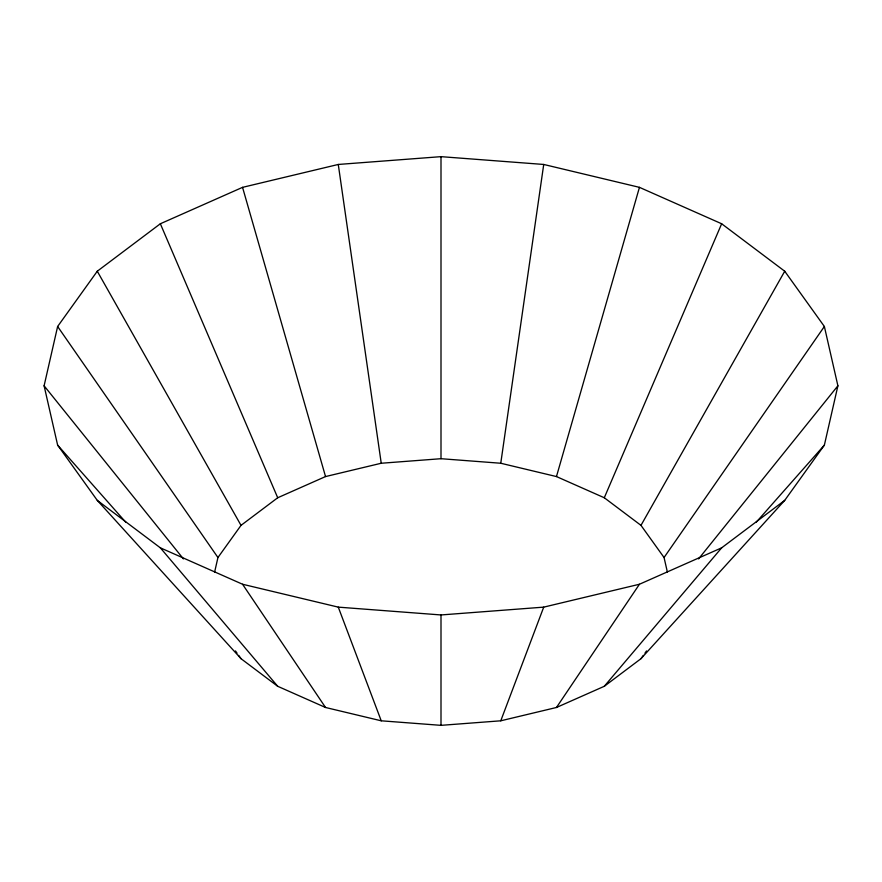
<?xml version="1.0" encoding="UTF-8"?>
<svg xmlns="http://www.w3.org/2000/svg" width="882" height="882" viewBox="0 0 882 882"><rect width="100%" height="100%" fill="white"/><g stroke="black" fill="none" stroke-linecap="round" stroke-linejoin="round"><path stroke-width="1.32" d="M667.387 572.12L664.058 557.523L640.982 525.363L604.291 497.757L556.465 476.567L500.767 463.248L543.72 164.46L441 156.654L338.28 164.46L242.55 187.348L160.348 223.763L97.274 271.226L57.628 326.494L44.1 385.798L57.628 445.112L97.274 500.37L241.018 658.689L277.709 686.295L325.535 707.485L381.233 720.803L441 725.346L500.767 720.803L556.465 707.485L604.291 686.295L640.982 658.689L784.726 500.37L824.372 445.112L837.9 385.798L824.372 326.494L784.726 271.226L721.652 223.763L639.45 187.348L543.72 164.46M214.613 572.12L217.942 557.523L241.018 525.363L277.709 497.757L325.535 476.567L381.233 463.248L441 458.706L500.767 463.248M556.465 476.567L639.45 187.348M500.767 720.803L543.72 607.136L639.45 584.248L721.652 547.832L784.726 500.37M604.291 497.757L721.652 223.763M640.982 525.363L784.726 271.226M556.465 707.485L639.45 584.248M664.058 557.523L824.372 326.494M640.982 658.689L643.375 655.359M644.962 653.143L646.55 650.927M698.588 558.901L837.9 385.798M604.291 686.295L721.652 547.832M756.061 522.42L824.372 445.112M97.274 500.37L160.348 547.832L242.55 584.248L338.28 607.136L441 614.952L543.72 607.136M57.628 445.112L125.939 522.42M160.348 547.832L277.709 686.295M44.1 385.798L183.412 558.901M235.45 650.927L237.037 653.143M238.625 655.359L241.018 658.689M57.628 326.494L217.942 557.523M242.55 584.248L325.535 707.485M97.274 271.226L241.018 525.363M160.348 223.763L277.709 497.757M338.28 607.136L381.233 720.803M242.55 187.348L325.535 476.567M338.28 164.46L381.233 463.248M441 156.654L441 458.706M441 614.952L441 725.346"/></g></svg>
